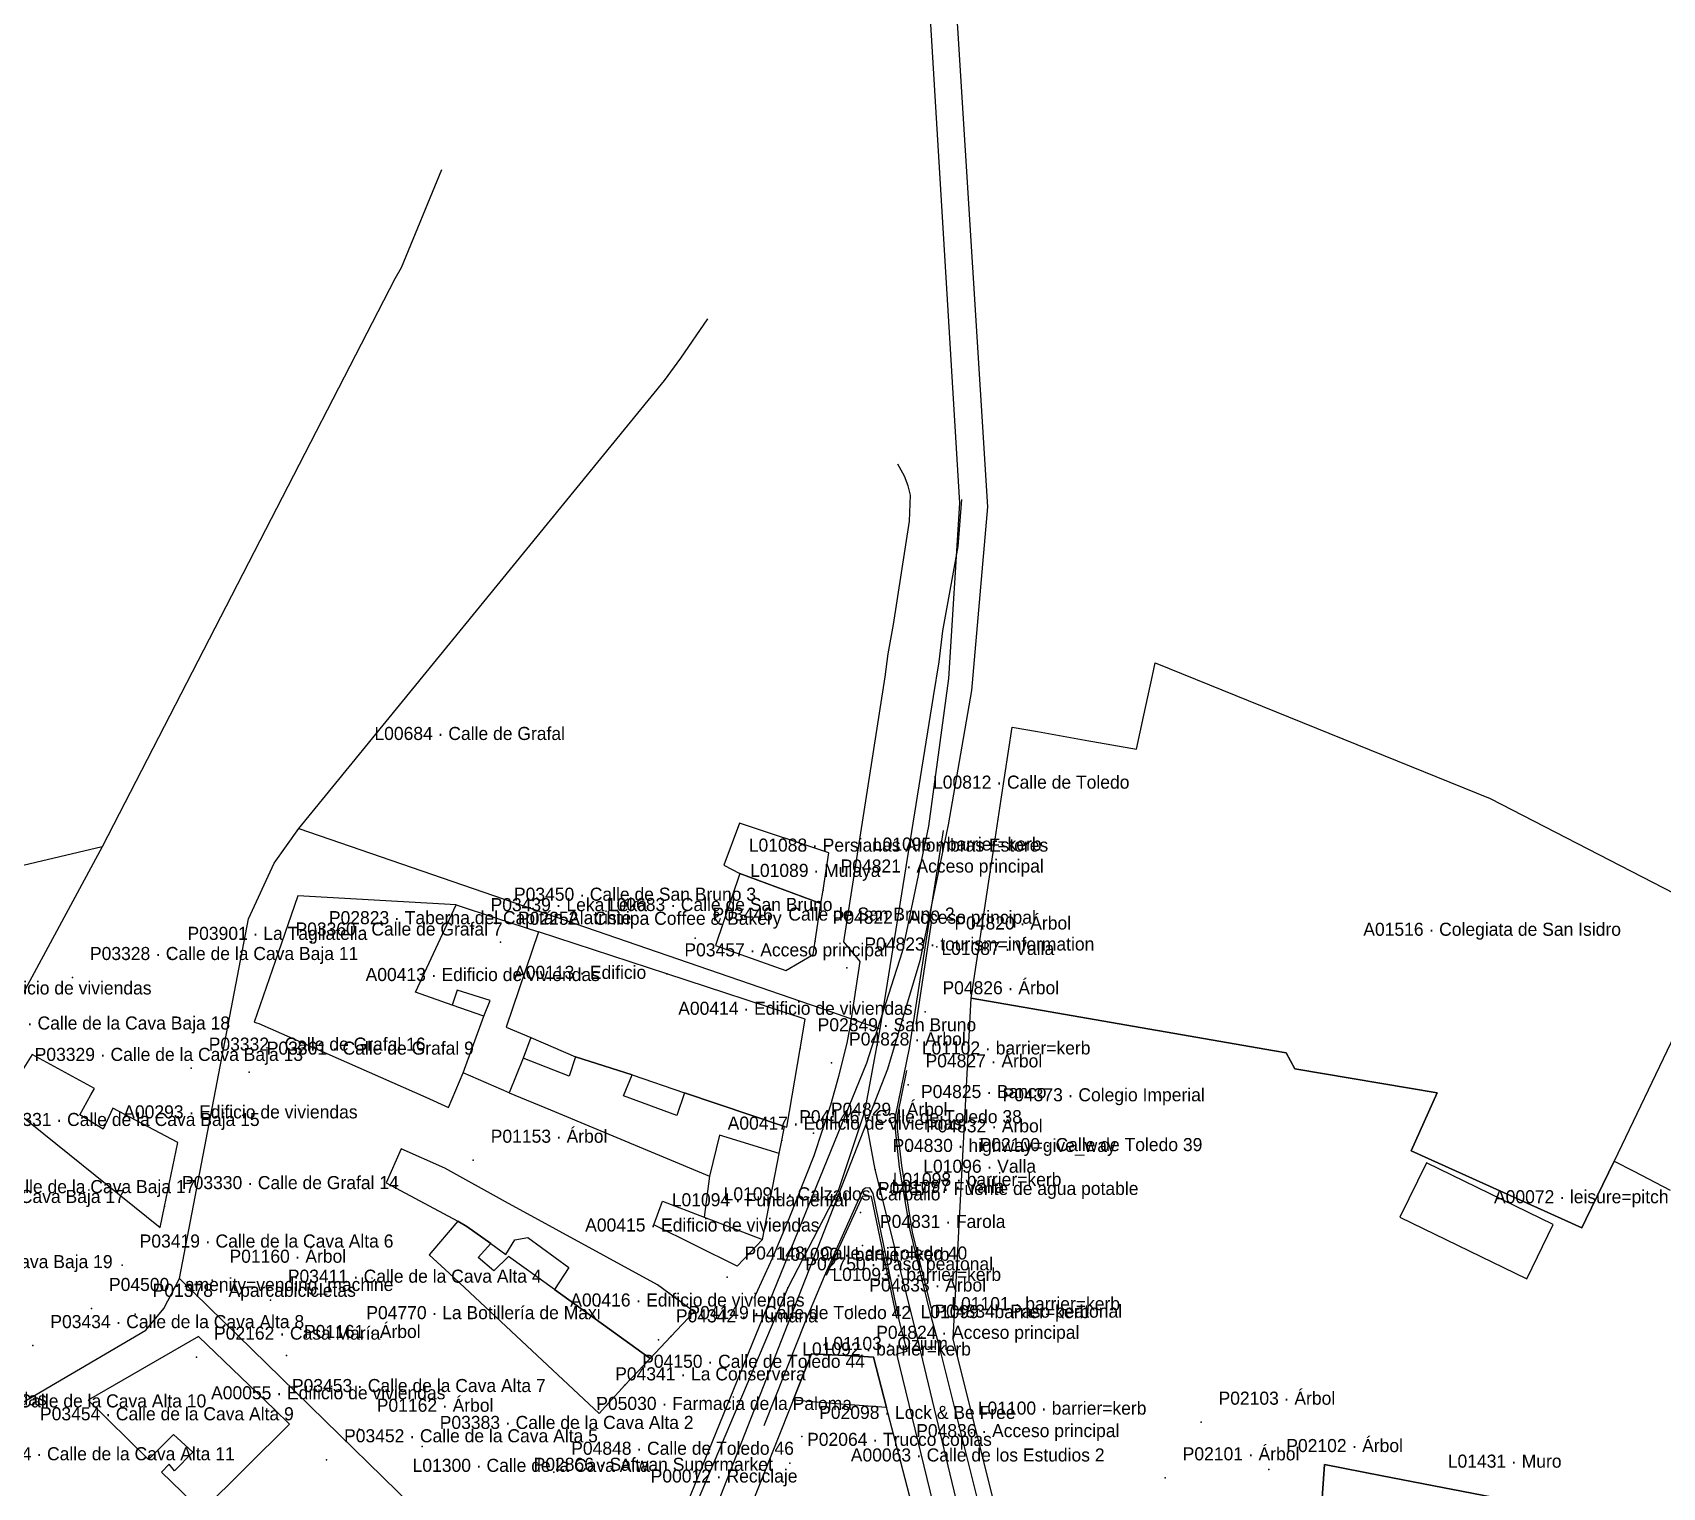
# Model space of a CAD drawing. Header units: metres. Extents: x 436207 to 441321, y 4465685 to 4475088.
# Drawn here: x 439873.2 to 440060.1, y 4473763.2 to 4473930 of the extents above; entities that cross this region are included whole.
import ezdxf

# ---------------------------------------------------------------- set-up
doc = ezdxf.new("R2010")
doc.units = ezdxf.units.M
for name, color, linetype, true_color in [('G_A_EDI', 7, 'CONTINUOUS', 0xa4a4a4), ('G_A_PAT', 7, 'CONTINUOUS', 0xa63603), ('G_A_VER', 7, 'CONTINUOUS', 0x4d745d), ('G_L_BAR', 7, 'CONTINUOUS', 0x333333), ('G_L_COM', 7, 'CONTINUOUS', 0xce3b37), ('G_L_TRA', 7, 'CONTINUOUS', 0x376b91), ('G_L_UMB', 7, 'CONTINUOUS', 0x9e6a39), ('G_L_VIA', 7, 'CONTINUOUS', 0x555555), ('G_P_ACC', 7, 'CONTINUOUS', 0xe68241), ('G_P_COM', 7, 'CONTINUOUS', 0xce3b37), ('G_P_DIR', 7, 'CONTINUOUS', 0x756bb1), ('G_P_EQU', 7, 'CONTINUOUS', 0x8e5aa4), ('G_P_MOB', 7, 'CONTINUOUS', 0x268c9e), ('G_P_PAT', 7, 'CONTINUOUS', 0xa63603), ('G_P_UMB', 7, 'CONTINUOUS', 0x9e6a39), ('G_P_VER', 7, 'CONTINUOUS', 0x4d745d), ('G_P_VIA', 7, 'CONTINUOUS', 0x555555), ('T_A_EDI', 7, 'CONTINUOUS', 0xa4a4a4), ('T_A_PAT', 7, 'CONTINUOUS', 0xa63603), ('T_A_VER', 7, 'CONTINUOUS', 0x4d745d), ('T_L_BAR', 7, 'CONTINUOUS', 0x333333), ('T_L_COM', 7, 'CONTINUOUS', 0xce3b37), ('T_L_VIA', 7, 'CONTINUOUS', 0x555555), ('T_P_ACC', 7, 'CONTINUOUS', 0xe68241), ('T_P_COM', 7, 'CONTINUOUS', 0xce3b37), ('T_P_DIR', 7, 'CONTINUOUS', 0x756bb1), ('T_P_EQU', 7, 'CONTINUOUS', 0x8e5aa4), ('T_P_MOB', 7, 'CONTINUOUS', 0x268c9e), ('T_P_PAT', 7, 'CONTINUOUS', 0xa63603), ('T_P_UMB', 7, 'CONTINUOUS', 0x9e6a39), ('T_P_VER', 7, 'CONTINUOUS', 0x4d745d), ('T_P_VIA', 7, 'CONTINUOUS', 0x555555)]:
    doc.layers.add(name, color=color, linetype=linetype, true_color=true_color)

msp = doc.modelspace()

# ---------------------------------------------------------------- linework, layer by layer
at = {"layer": 'G_A_EDI'}
for points in [[(439921.74, 4473829.99), (439903.58, 4473831.05), (439901.31, 4473824.48), (439898.57, 4473816.55), (439899.12, 4473816.4), (439918.24, 4473807.94), (439920.84, 4473806.78), (439922.54, 4473810.73), (439924.92, 4473817.23), (439921.29, 4473818.51), (439917.09, 4473820)], [(439927.83, 4473808.43), (439922.54, 4473810.73), (439924.92, 4473817.23), (439925.65, 4473819.02), (439921.84, 4473820.21), (439921.29, 4473818.51), (439917.09, 4473820), (439921.74, 4473829.99), (439926.36, 4473828.47), (439931.18, 4473826.9), (439927.45, 4473815.98), (439930.31, 4473814.8), (439929.42, 4473812.42)], [(439959.4, 4473804.59), (439959.65, 4473804.52), (439961.19, 4473813.5), (439961.77, 4473816.9), (439945.91, 4473822.09), (439931.18, 4473826.9), (439927.45, 4473815.98), (439930.31, 4473814.8), (439935.43, 4473812.57), (439941.9, 4473810.49), (439947.93, 4473808.43)], [(439873.13, 4473812.84), (439871.4, 4473810.1), (439869.94, 4473807.37), (439887.79, 4473793.02), (439888.29, 4473795.4), (439889.83, 4473802.74), (439882.38, 4473806.7), (439881.26, 4473804.28), (439878.57, 4473805.92), (439879.83, 4473808.21), (439880.26, 4473808.95)], [(439932.56, 4473806.49), (439950.79, 4473798.9), (439950.19, 4473794.19), (439956.85, 4473791.61), (439958.79, 4473801.47), (439959.07, 4473802.96), (439959.4, 4473804.59), (439947.93, 4473808.43), (439947.05, 4473805.86), (439940.93, 4473808.1), (439941.9, 4473810.49), (439935.43, 4473812.57), (439934.69, 4473810.37), (439929.42, 4473812.42), (439927.83, 4473808.43)], [(439915.43, 4473802.02), (439913.7, 4473798.13), (439921.92, 4473793.72), (439922.97, 4473793.12), (439925.72, 4473791.15), (439927.42, 4473789.92), (439928.46, 4473791.58), (439929.95, 4473791.85), (439934.67, 4473788.41), (439933, 4473785.89), (439943.97, 4473777.98), (439946.37, 4473780.5), (439949.03, 4473783.32), (439944.83, 4473786.43), (439927.4, 4473795.94), (439920.43, 4473799.79)], [(439920.92, 4473787.75), (439938.15, 4473771.68), (439941.07, 4473774.91), (439943.97, 4473777.98), (439933, 4473785.89), (439927.74, 4473789.68), (439926.06, 4473788.05), (439924.25, 4473789.55), (439925.72, 4473791.15), (439922.97, 4473793.12), (439921.92, 4473793.72), (439919.71, 4473791.14), (439918.62, 4473789.85)], [(439902.64, 4473770.46), (439900.9, 4473772.13), (439892.18, 4473780.52), (439879.54, 4473773.22), (439886.44, 4473766.41), (439889.31, 4473769.27), (439891.52, 4473767.24), (439889.45, 4473765.11), (439888.83, 4473765.85), (439887.96, 4473764.94), (439890.27, 4473762.71), (439892.53, 4473760.42)], [(439978.32, 4473744.44), (439977.78, 4473746.53), (439976.94, 4473749.78), (439976.29, 4473752.29), (439974.9, 4473757.65), (439974.44, 4473759.43), (439973.94, 4473761.38), (439972.49, 4473766.96), (439971.1, 4473772.35), (439969.59, 4473778.14), (439967.9, 4473778.23), (439962.48, 4473778.53), (439960.37, 4473773.21), (439954.45, 4473758.32), (439962.75, 4473756.87), (439964.26, 4473760.32), (439964.95, 4473760.24), (439965.17, 4473759.34), (439965.91, 4473756.36), (439968.37, 4473755.86), (439967.48, 4473749.23), (439966.6, 4473744.35), (439968.41, 4473744.42)]]:
    msp.add_lwpolyline(points, close=True, dxfattribs=at)
at = {"layer": 'G_A_PAT'}
msp.add_lwpolyline([(440061.43, 4473815.07), (440054.53, 4473800.62), (440051.27, 4473793.92), (440050.82, 4473792.98), (440031.24, 4473801.8), (440034.22, 4473808.44), (440017.91, 4473811.2), (440016.9, 4473813.02), (440015.57, 4473813.25), (439988.76, 4473817.91), (439980.81, 4473819.28), (439982.03, 4473827.42), (439983.44, 4473836.76), (439984.25, 4473842.1), (439985.5, 4473850.36), (439988.41, 4473849.86), (439994.29, 4473848.81), (439994.76, 4473848.73), (439999.76, 4473847.85), (440000.6, 4473851.75), (440001.57, 4473856.29), (440001.88, 4473857.75), (440040.32, 4473842.2), (440067.69, 4473828.09)], dxfattribs=at)
at = {"layer": 'G_A_VER'}
msp.add_lwpolyline([(440032.99, 4473800.42), (440029.94, 4473794.2), (440044.51, 4473787.13), (440047.55, 4473793.36)], close=True, dxfattribs=at)
at = {"layer": 'G_L_BAR'}
for points in [[(439958, 4473789.48), (439959.92, 4473794.03), (439962.77, 4473801.25), (439964.69, 4473807.05), (439965.63, 4473810.35), (439966.57, 4473814.12), (439966.95, 4473816.22), (439968.07, 4473823.49), (439966.2, 4473825.77), (439970.92, 4473856.14), (439971.28, 4473858.77), (439971.9, 4473862.13), (439973.73, 4473874), (439973.83, 4473876.98), (439973.56, 4473878.04), (439973.16, 4473879.16), (439972.37, 4473880.53)], [(439977.6, 4473838.54), (439973.7, 4473813.58), (439972.1, 4473805.92), (439972.09, 4473804.24), (439972.54, 4473799.93), (439973.76, 4473792.69), (439976.05, 4473783.27)], [(439974.47, 4473816.32), (439976.29, 4473828.19)], [(439976.23, 4473783.72), (439974.07, 4473792.47), (439972.85, 4473800.1), (439972.35, 4473804.33), (439972.39, 4473805.92), (439973.4, 4473811)], [(439972.53, 4473782.38), (439969.56, 4473796.91), (439969.17, 4473797.54), (439968.68, 4473797.53), (439968.37, 4473797.32), (439963.92, 4473787.38)], [(439972.26, 4473782.59), (439969.35, 4473796.54), (439968.32, 4473796.61), (439964.17, 4473787.5)], [(439955.92, 4473784.88), (439958, 4473789.48)], [(439963.92, 4473787.38), (439961.84, 4473782.37)], [(439961.84, 4473782.37), (439957, 4473770.27)], [(439973.46, 4473778.81), (439972.53, 4473782.38)], [(439976.05, 4473783.27), (439976.99, 4473779.77)], [(439991.3, 4473682.32), (439989.37, 4473682.17), (439988.7, 4473697.36), (439986.88, 4473711.07), (439984.58, 4473726.47), (439983.03, 4473734.1), (439980.3, 4473745.54), (439972.26, 4473778.51), (439973.46, 4473778.81)], [(439976.99, 4473779.77), (439982.12, 4473759.3)], [(440020.77, 4473757.85), (440020.87, 4473759.24), (440021.3, 4473765.82), (440027.93, 4473764.53), (440053.43, 4473759.58)]]:
    msp.add_lwpolyline(points, dxfattribs=at)
at = {"layer": 'G_L_COM'}
for points in [[(439964.47, 4473835.97), (439954.21, 4473839.37), (439952.43, 4473834.55), (439954.26, 4473833.6), (439963.57, 4473830.15), (439963.82, 4473831.7), (439964.47, 4473835.97)], [(439962.68, 4473824.32), (439962.91, 4473825.83), (439963.57, 4473830.15), (439954.26, 4473833.6), (439951.49, 4473825.35), (439959.55, 4473822.48), (439962.68, 4473824.32)], [(439958.79, 4473801.47), (439951.95, 4473803.58), (439950.79, 4473798.9), (439950.19, 4473794.19), (439956.85, 4473791.61), (439958.79, 4473801.47)], [(439956.85, 4473791.61), (439953.96, 4473788.55), (439944.41, 4473793.3), (439945.4, 4473796.01), (439950.19, 4473794.19), (439956.85, 4473791.61)], [(439971.1, 4473772.35), (439965.36, 4473772.78), (439960.37, 4473773.21), (439962.48, 4473778.53), (439967.9, 4473778.23), (439969.59, 4473778.14), (439971.1, 4473772.35)]]:
    msp.add_lwpolyline(points, dxfattribs=at)
at = {"layer": 'G_L_TRA'}
for points in [[(439973.7, 4473971.38), (439979.46, 4473876.07), (439978.21, 4473855.97), (439975.9, 4473839.02), (439972.89, 4473824.61), (439968.8, 4473811.83), (439923.54, 4473700.81), (439865.9, 4473603.68), (439687.84, 4473326.22)], [(439976.68, 4473971.41), (439982.67, 4473875.63), (439980.82, 4473854.59), (439978.16, 4473839.18), (439974.91, 4473823.59), (439971.18, 4473811.15), (439927.33, 4473699.07), (439869.22, 4473602.66), (439691.51, 4473324.12)]]:
    msp.add_lwpolyline(points, dxfattribs=at)
at = {"layer": 'G_L_UMB'}
for points in [[(440060.88, 4473761.57), (440053.43, 4473759.58), (440027.93, 4473764.53), (440021.3, 4473765.82), (440020.87, 4473759.24), (440020.77, 4473757.85), (440022.45, 4473750.97), (440025.39, 4473738.64), (440018.24, 4473738.19), (440018.03, 4473739.85), (440017.71, 4473743.38), (440010.33, 4473741.68), (440004.7, 4473740.4), (440003.51, 4473740.15), (440002.29, 4473745.43), (440001.48, 4473748.99), (440000.37, 4473753.85), (439998.65, 4473753.3), (439996.86, 4473760.81), (439984.36, 4473757.74), (439978.72, 4473780.23), (439979.77, 4473799.76), (439980.81, 4473819.28)], [(439980.81, 4473819.28), (439988.76, 4473817.91), (440015.57, 4473813.25), (440016.9, 4473813.02), (440017.91, 4473811.2), (440034.22, 4473808.44), (440031.24, 4473801.8), (440050.82, 4473792.98), (440051.27, 4473793.92), (440054.53, 4473800.62), (440056.8, 4473799.48), (440060.97, 4473797.27)]]:
    msp.add_lwpolyline(points, dxfattribs=at)
at = {"layer": 'G_L_VIA'}
for points in [[(439920.06, 4473914.28), (439915.41, 4473903.03), (439914.72, 4473901.77), (439881.13, 4473836.64), (439864.74, 4473806.33), (439839.93, 4473781.8), (439809.28, 4473755.77), (439721.19, 4473708.39), (439714.14, 4473704.66), (439710.41, 4473701.5), (439708.24, 4473697.23), (439706.95, 4473692.1), (439708.28, 4473680.98), (439708.03, 4473676.02), (439707.43, 4473672.07)], [(439889.99, 4473787.17), (439897.92, 4473828.38), (439900.85, 4473834.77), (439903.71, 4473838.75), (439945.64, 4473890.14), (439947.49, 4473892.69), (439950.59, 4473897.18)], [(439979.68, 4473876.46), (439979.26, 4473871.09), (439977.51, 4473861.43), (439977.08, 4473857.88), (439976.44, 4473853.9), (439970.32, 4473815.79), (439968.56, 4473806.27)], [(439903.71, 4473838.75), (439964.78, 4473817.74), (439970.32, 4473815.79)], [(439881.13, 4473836.64), (439839.5, 4473826.84), (439832.53, 4473825.08), (439802.78, 4473817.44), (439761.74, 4473799.59), (439752.92, 4473795.75), (439750.89, 4473769.35), (439698.03, 4473732.59)], [(439968.56, 4473806.27), (439965.59, 4473797.31), (439959.78, 4473786.09), (439939.94, 4473739.27), (439926.43, 4473705.07), (439917.93, 4473685.48), (439911.53, 4473672.37), (439909.19, 4473667.89), (439907.18, 4473664.18), (439905.11, 4473660.63), (439900.55, 4473653.17)], [(439993.27, 4473672.19), (439993.32, 4473679.51), (439992.04, 4473696.63), (439990.76, 4473706.45), (439987.19, 4473728.08), (439974.58, 4473780.66), (439969.78, 4473799.66), (439968.56, 4473806.27)], [(439728.53, 4473690.99), (439734.54, 4473694.09), (439828.59, 4473747.48), (439886.15, 4473781.22), (439888.2, 4473783.7), (439889.99, 4473787.17)], [(439939.94, 4473739.27), (439931.63, 4473746.49), (439889.99, 4473787.17)]]:
    msp.add_lwpolyline(points, dxfattribs=at)
at = {"layer": 'G_P_ACC'}
for p in [(439968.34, 4473790.95), (439959.78, 4473786.09), (439974.58, 4473780.66)]:
    msp.add_point(p, dxfattribs=at)
at = {"layer": 'G_P_COM'}
for p in [(439944.93, 4473780.12), (439937.97, 4473773.47), (439959.98, 4473765.96)]:
    msp.add_point(p, dxfattribs=at)
at = {"layer": 'G_P_DIR'}
msp.add_point((439979.77, 4473799.76), dxfattribs=at)
at = {"layer": 'G_P_EQU'}
for p in [(439923.68, 4473827.27), (439926.83, 4473825.71), (439888.92, 4473823.98), (439961.19, 4473813.5), (439879.92, 4473783.72), (439909.43, 4473780.49), (439961.36, 4473769.05)]:
    msp.add_point(p, dxfattribs=at)
at = {"layer": 'G_P_MOB'}
for p in [(439973.04, 4473805.84), (439968.09, 4473794.73), (439884.93, 4473783.05)]:
    msp.add_point(p, dxfattribs=at)
at = {"layer": 'G_P_PAT'}
for p in [(439966.55, 4473822.76), (439982.39, 4473805.47)]:
    msp.add_point(p, dxfattribs=at)
at = {"layer": 'G_P_UMB'}
for p in [(439963.82, 4473831.7), (439926.36, 4473828.47), (439905.14, 4473825.78), (439949.13, 4473826.19), (439962.91, 4473825.83), (439901.31, 4473824.48), (439877.74, 4473821.67), (439945.91, 4473822.09), (439891.36, 4473811.28), (439898.01, 4473810.82), (439959.07, 4473802.96), (439888.29, 4473795.4), (439883.44, 4473788.7), (439952.8, 4473787.32), (439900.43, 4473784.67), (439946.37, 4473780.5), (439873.2, 4473779.46), (439891.97, 4473778.14), (439967.9, 4473778.23), (439941.07, 4473774.91), (439900.9, 4473772.13), (439935.8, 4473770.08), (439917.85, 4473767.9), (439906.88, 4473766.37), (439972.49, 4473766.96), (439932.93, 4473764.94)]:
    msp.add_point(p, dxfattribs=at)
at = {"layer": 'G_P_VER'}
for p in [(439976.87, 4473825.17), (439975.5, 4473817.74), (439964.79, 4473811.87), (439973.56, 4473809.36), (439962.7, 4473803.81), (439973.61, 4473801.91), (439923.7, 4473800.72), (439893.74, 4473786.96), (439967.12, 4473783.66), (439902.28, 4473778.33), (439910.63, 4473769.87), (440007.16, 4473770.68), (440014.93, 4473765.25), (440003.05, 4473764.3)]:
    msp.add_point(p, dxfattribs=at)
at = {"layer": 'G_P_VIA'}
msp.add_point((439969.78, 4473799.66), dxfattribs=at)

# ---------------------------------------------------------------- texts
at = {"layer": 'T_A_EDI'}
for s, p in [('A00844 · Edificio de viviendas', (439859.93, 4473819.72)), ('A00413 · Edificio de viviendas', (439911.35, 4473821.26)), ('A00113 · Edificio', (439928.37, 4473821.51)), ('A00414 · Edificio de viviendas', (439947.2, 4473817.39)), ('A00293 · Edificio de viviendas', (439883.56, 4473805.51)), ('A00417 · Edificio de viviendas', (439952.87, 4473804.22)), ('A00415 · Edificio de viviendas', (439936.53, 4473792.54)), ('A00416 · Edificio de viviendas', (439934.82, 4473783.94)), ('A00055 · Edificio de viviendas', (439893.63, 4473773.3)), ('A00282 · Edificio de viviendas', (439847.91, 4473772.61)), ('A00063 · Calle de los Estudios 2', (439966.99, 4473766.17))]:
    msp.add_text(s, height=1.5, dxfattribs=at).set_placement(p)
at = {"layer": 'T_A_PAT'}
msp.add_text('A01516 · Colegiata de San Isidro', height=1.5, dxfattribs=at).set_placement((440025.76, 4473826.45))
at = {"layer": 'T_A_VER'}
msp.add_text('A00072 · leisure=pitch', height=1.5, dxfattribs=at).set_placement((440040.75, 4473795.78))
at = {"layer": 'T_L_BAR'}
for s, p in [('L01095 · barrier=kerb', (439969.52, 4473836.22)), ('L01087 · Valla', (439977.38, 4473824.25)), ('L01102 · barrier=kerb', (439975.13, 4473812.84)), ('L01096 · Valla', (439975.3, 4473799.28)), ('L01098 · barrier=kerb', (439971.8, 4473797.77)), ('L01097 · Valla', (439971.67, 4473796.97)), ('L01090 · barrier=kerb', (439958.96, 4473789.18)), ('L01093 · barrier=kerb', (439964.88, 4473786.87)), ('L01099 · barrier=kerb', (439974.99, 4473782.6)), ('L01101 · barrier=kerb', (439978.52, 4473783.52)), ('L01092 · barrier=kerb', (439961.42, 4473778.32)), ('L01100 · barrier=kerb', (439981.55, 4473771.54)), ('L01431 · Muro', (440035.45, 4473765.46))]:
    msp.add_text(s, height=1.5, dxfattribs=at).set_placement(p)
at = {"layer": 'T_L_COM'}
for s, p in [('L01088 · Persianas Alfombras Estores', (439955.29, 4473836.1)), ('L01089 · Mulaya', (439955.45, 4473833.2)), ('L01094 · Fundamental', (439946.46, 4473795.43)), ('L01091 · Calzados Carballo', (439952.41, 4473796.11)), ('L01103 · Ozium', (439963.86, 4473778.96))]:
    msp.add_text(s, height=1.5, dxfattribs=at).set_placement(p)
at = {"layer": 'T_L_VIA'}
for s, p in [('L00684 · Calle de Grafal', (439912.36, 4473848.9)), ('L00812 · Calle de Toledo', (439976.42, 4473843.32)), ('L00683 · Calle de San Bruno', (439939.02, 4473829.29)), ('L01300 · Calle de la Cava Alta', (439916.74, 4473764.98))]:
    msp.add_text(s, height=1.5, dxfattribs=at).set_placement(p)
at = {"layer": 'T_P_ACC'}
for s, p in [('P04831 · Farola', (439970.34, 4473792.95)), ('P02750 · Paso peatonal', (439961.78, 4473788.09)), ('P04834 · Paso peatonal', (439976.58, 4473782.66))]:
    msp.add_text(s, height=1.5, dxfattribs=at).set_placement(p)
at = {"layer": 'T_P_COM'}
for s, p in [('P04342 · Humana', (439946.93, 4473782.12)), ('P04341 · La Conservera', (439939.97, 4473775.47)), ('P02064 · Trucco copias', (439961.98, 4473767.96)), ('P02866 · Safwan Supermarket', (439930.62, 4473765.1))]:
    msp.add_text(s, height=1.5, dxfattribs=at).set_placement(p)
at = {"layer": 'T_P_DIR'}
msp.add_text('P02100 · Calle de Toledo 39', height=1.5, dxfattribs=at).set_placement((439981.77, 4473801.76))
at = {"layer": 'T_P_EQU'}
for s, p in [('P03439 · Leka Leka', (439925.68, 4473829.27)), ('P02252 · Chiripa Coffee & Bakery', (439928.83, 4473827.71)), ('P03901 · La Tagliatella', (439890.92, 4473825.98)), ('P02849 · San Bruno', (439963.19, 4473815.5)), ('P04500 · amenity=vending_machine', (439881.92, 4473785.72)), ('P04770 · La Botillería de Maxi', (439911.43, 4473782.49)), ('P02098 · Lock & Be Free', (439963.36, 4473771.05))]:
    msp.add_text(s, height=1.5, dxfattribs=at).set_placement(p)
at = {"layer": 'T_P_MOB'}
for s, p in [('P04825 · Banco', (439975.04, 4473807.84)), ('P04877 · Fuente de agua potable', (439970.09, 4473796.73)), ('P01378 · Aparcabicicletas', (439886.93, 4473785.05)), ('P00012 · Reciclaje', (439944.04, 4473763.76))]:
    msp.add_text(s, height=1.5, dxfattribs=at).set_placement(p)
at = {"layer": 'T_P_PAT'}
for s, p in [('P04823 · tourism=information', (439968.55, 4473824.76)), ('P04373 · Colegio Imperial', (439984.39, 4473807.47))]:
    msp.add_text(s, height=1.5, dxfattribs=at).set_placement(p)
at = {"layer": 'T_P_UMB'}
for s, p in [('P04821 · Acceso principal', (439965.82, 4473833.7)), ('P03450 · Calle de San Bruno 3', (439928.36, 4473830.47)), ('P02823 · Taberna del Capitán Alatriste', (439907.14, 4473827.78)), ('P03446 · Calle de San Bruno 2', (439951.13, 4473828.19)), ('P04822 · Acceso principal', (439964.91, 4473827.83)), ('P03360 · Calle de Grafal 7', (439903.31, 4473826.48)), ('P03328 · Calle de la Cava Baja 11', (439879.74, 4473823.67)), ('P03457 · Acceso principal', (439947.91, 4473824.09)), ('P03334 · Calle de la Cava Baja 18', (439865.03, 4473815.7)), ('P03332 · Calle de Grafal 16', (439893.36, 4473813.28)), ('P03361 · Calle de Grafal 9', (439900.01, 4473812.82)), ('P03329 · Calle de la Cava Baja 13', (439873.4, 4473812.1)), ('P04146 · Calle de Toledo 38', (439961.07, 4473804.96)), ('P03331 · Calle de la Cava Baja 15', (439868.42, 4473804.64)), ('P03330 · Calle de Grafal 14', (439890.29, 4473797.4)), ('P03333 · Calle de la Cava Baja 17', (439861.05, 4473796.94)), ('P02725 · Cava Baja 17', (439863, 4473795.81)), ('P03419 · Calle de la Cava Alta 6', (439885.44, 4473790.7)), ('P03335 · Calle de la Cava Baja 19', (439851.56, 4473788.34)), ('P04148 · Calle de Toledo 40', (439954.8, 4473789.32)), ('P03411 · Calle de la Cava Alta 4', (439902.43, 4473786.67)), ('P04149 · Calle de Toledo 42', (439948.37, 4473782.5)), ('P03434 · Calle de la Cava Alta 8', (439875.2, 4473781.46)), ('P02162 · Casa María', (439893.97, 4473780.14)), ('P04824 · Acceso principal', (439969.9, 4473780.23)), ('P04150 · Calle de Toledo 44', (439943.07, 4473776.91)), ('P03453 · Calle de la Cava Alta 7', (439902.9, 4473774.13)), ('P03368 · Calle de la Cava Alta 10', (439862.86, 4473772.37)), ('P05030 · Farmacia de la Paloma', (439937.8, 4473772.08)), ('P03454 · Calle de la Cava Alta 9', (439874.01, 4473770.89)), ('P03383 · Calle de la Cava Alta 2', (439919.85, 4473769.9)), ('P03452 · Calle de la Cava Alta 5', (439908.88, 4473768.37)), ('P04836 · Acceso principal', (439974.49, 4473768.96)), ('P04174 · Calle de la Cava Alta 11', (439866.12, 4473766.31)), ('P04848 · Calle de Toledo 46', (439934.93, 4473766.94))]:
    msp.add_text(s, height=1.5, dxfattribs=at).set_placement(p)
at = {"layer": 'T_P_VER'}
for s, p in [('P04820 · Árbol', (439978.87, 4473827.17)), ('P04826 · Árbol', (439977.5, 4473819.74)), ('P04828 · Árbol', (439966.79, 4473813.87)), ('P04827 · Árbol', (439975.56, 4473811.36)), ('P04829 · Árbol', (439964.7, 4473805.81)), ('P01153 · Árbol', (439925.7, 4473802.72)), ('P04832 · Árbol', (439975.61, 4473803.91)), ('P01160 · Árbol', (439895.74, 4473788.96)), ('P04833 · Árbol', (439969.12, 4473785.66)), ('P01161 · Árbol', (439904.28, 4473780.33)), ('P02103 · Árbol', (440009.16, 4473772.68)), ('P01162 · Árbol', (439912.63, 4473771.87)), ('P02102 · Árbol', (440016.93, 4473767.25)), ('P02101 · Árbol', (440005.05, 4473766.3))]:
    msp.add_text(s, height=1.5, dxfattribs=at).set_placement(p)
at = {"layer": 'T_P_VIA'}
msp.add_text('P04830 · highway=give_way', height=1.5, dxfattribs=at).set_placement((439971.78, 4473801.66))

doc.saveas('drawing.dxf')
